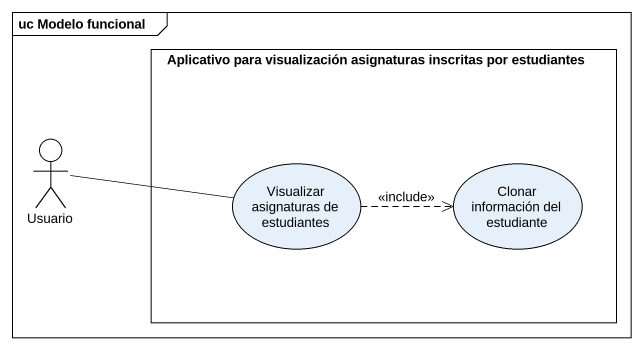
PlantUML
@startuml
mainframe uc Modelo funcional
rectangle "Aplicativo para visualización asignaturas inscritas por estudiantes" as Aplicativo_para {
  usecase "Visualizar asignaturas de estudiantes" as Visualizar_asignaturas_de
  usecase "Clonar información del estudiante" as Clonar_información_del
}
actor Usuario
Usuario -right- Visualizar_asignaturas_de
Visualizar_asignaturas_de .right.> Clonar_información_del : <<include>>
@enduml
